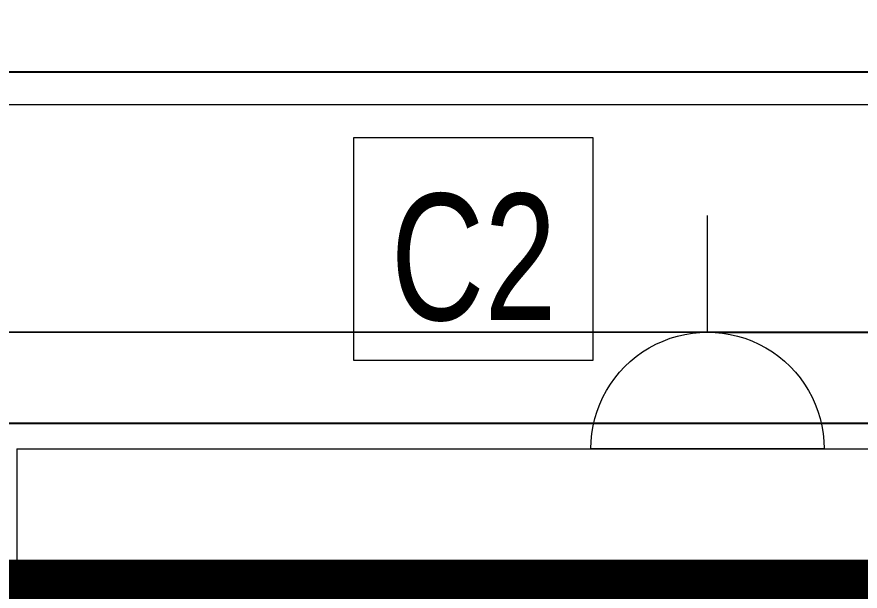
# Model space of a CAD drawing. Header units: metres. Extents: x 75097 to 220762, y -1557923 to -1361206.
# Drawn here: x 196188 to 197522, y -1469903 to -1468994 of the extents above; entities that cross this region are included whole.
import ezdxf

# ---------------------------------------------------------------- set-up
doc = ezdxf.new("R2010")
doc.units = ezdxf.units.M
doc.linetypes.add('DASHED2', pattern=[0.375, 0.25, -0.125])
doc.layers.get('0').update_dxf_attribs({"lineweight": 0})
doc.layers.add('A-100 - Copy$0$axes', color=8, linetype='Continuous')
doc.layers.add('A-100 - Copy$0$Medical Equipment and Furniture', color=8, linetype='Continuous', lineweight=0)
doc.layers.add('A-100 - Copy$0$Walls', color=8, linetype='Continuous', lineweight=0)
doc.layers.add('E-POWR', color=7, linetype='Continuous', lineweight=9, true_color=0x4e7e3e)
doc.styles.add('A-100 - Copy$0$X3G_ENTITY_2587EA', font='swisscl.ttf', dxfattribs={"height": 200})

# ---------------------------------------------------------------- blocks, each defined once
blk = doc.blocks.new('NORMAL SOCKET')
at = {"layer": 'E-POWR'}
for p, q in [((0, 307.7), (0, 615.4)), ((-307.7, 0), (307.7, 0))]:
    blk.add_line(p, q, dxfattribs=at)
blk.add_ellipse((0, 0), major_axis=(32.8, 305.9), ratio=1, start_param=4.81904, end_param=7.960633, dxfattribs=at)
blk = doc.blocks.new('A-100 - Copy')
at = {"layer": 'A-100 - Copy$0$axes'}
blk.add_line((215795, -1469637.7, 2.4), (83877.8, -1469637.7, 2.4), dxfattribs=at)
at = {"layer": 'A-100 - Copy$0$Medical Equipment and Furniture'}
blk.add_line((194178.3, -1469132.7, 0), (198963.3, -1469132.7, 0), dxfattribs=at)
at = {"layer": 'A-100 - Copy$0$Medical Equipment and Furniture', "elevation": 0}
blk.add_lwpolyline([(196721.1, -1469185.2), (197099.6, -1469185.2), (197099.6, -1469537.8), (196721.1, -1469537.8)], close=True, dxfattribs=at)
at = {"layer": 'A-100 - Copy$0$Walls'}
for p, q in [((196188.3, -1469677.7, 0), (198163.3, -1469677.7, 0)), ((196188.3, -1469677.7, 0), (196188.3, -1469902.7, 0)), ((196188.3, -1469902.7, 0), (198163.3, -1469902.7, 0))]:
    blk.add_line(p, q, dxfattribs=at)
at = {"layer": 'A-100 - Copy$0$Medical Equipment and Furniture', "insert": (196910.8, -1469274, 0), "char_height": 200, "attachment_point": 2, "style": 'A-100 - Copy$0$X3G_ENTITY_2587EA'}
blk.add_mtext('C2', dxfattribs=at)

msp = doc.modelspace()

# ---------------------------------------------------------------- linework, layer by layer
at = {"layer": 'E-POWR', "color": 240, "linetype": 'DASHED2', "ltscale": 500, "true_color": 0xf10e52, "const_width": 100, "elevation": 0}
msp.add_lwpolyline([(159393.3, -1448612.7), (159393.3, -1454972.7), (147820.4, -1454991.2), (147948, -1460991.2), (148420.5, -1460972.7), (148420.5, -1466760.4), (151756.7, -1466760.4), (151498.3, -1475532.7), (159048.3, -1475532.7), (159048.3, -1476893.7), (174041.3, -1476822.7), (174041.3, -1469902.7), (209947.3, -1469902.7), (209947.3, -1454972.7), (173995.3, -1454972.7), (173978.3, -1451323.8), (179573.3, -1451323.8), (179573.3, -1448020.8), (173978.3, -1448045.7)], dxfattribs=at)
at = {"layer": 'E-POWR', "const_width": 3, "elevation": 0}
msp.add_lwpolyline([(195487.6, -1465036.2), (194396.3, -1465036.2), (194396.3, -1469493.1), (197281, -1469493.1), (199578.7, -1469496.5), (199578.7, -1465036.2), (204978.7, -1465036.2), (204978.7, -1469559.1), (209423.4, -1469559.1), (209423.4, -1465157.9), (209423.4, -1465037.3), (206728.8, -1465037.3)], dxfattribs=at)

# ---------------------------------------------------------------- block references
at = {"layer": 'E-POWR', "color": 85, "xscale": -0.6, "yscale": 0.6, "zscale": 0.6}
msp.add_blockref('NORMAL SOCKET', (197280.7, -1469677.7, 0), dxfattribs=at)

# ---------------------------------------------------------------- next in the draw order: block references
msp.add_blockref('A-100 - Copy', (0, 0))

# ---------------------------------------------------------------- next in the draw order: linework, layer by layer
at = {"layer": 'E-POWR', "const_width": 3, "elevation": 0}
msp.add_lwpolyline([(194362.9, -1469264), (194473.4, -1469081.4), (199498.1, -1469081.4), (199498.1, -1468875.7), (199578.7, -1468756.5), (199489.1, -1468639.1), (199489.1, -1465744.2), (199576.5, -1465642.7), (199479.5, -1465559.2), (199479.5, -1464375.3), (203048.9, -1464375.3), (203048.9, -1462217.4), (202862.9, -1462082.1), (203043.5, -1461993.2), (203043.5, -1460641.1), (204941.3, -1460641.1)], dxfattribs=at)

doc.saveas('drawing.dxf')
